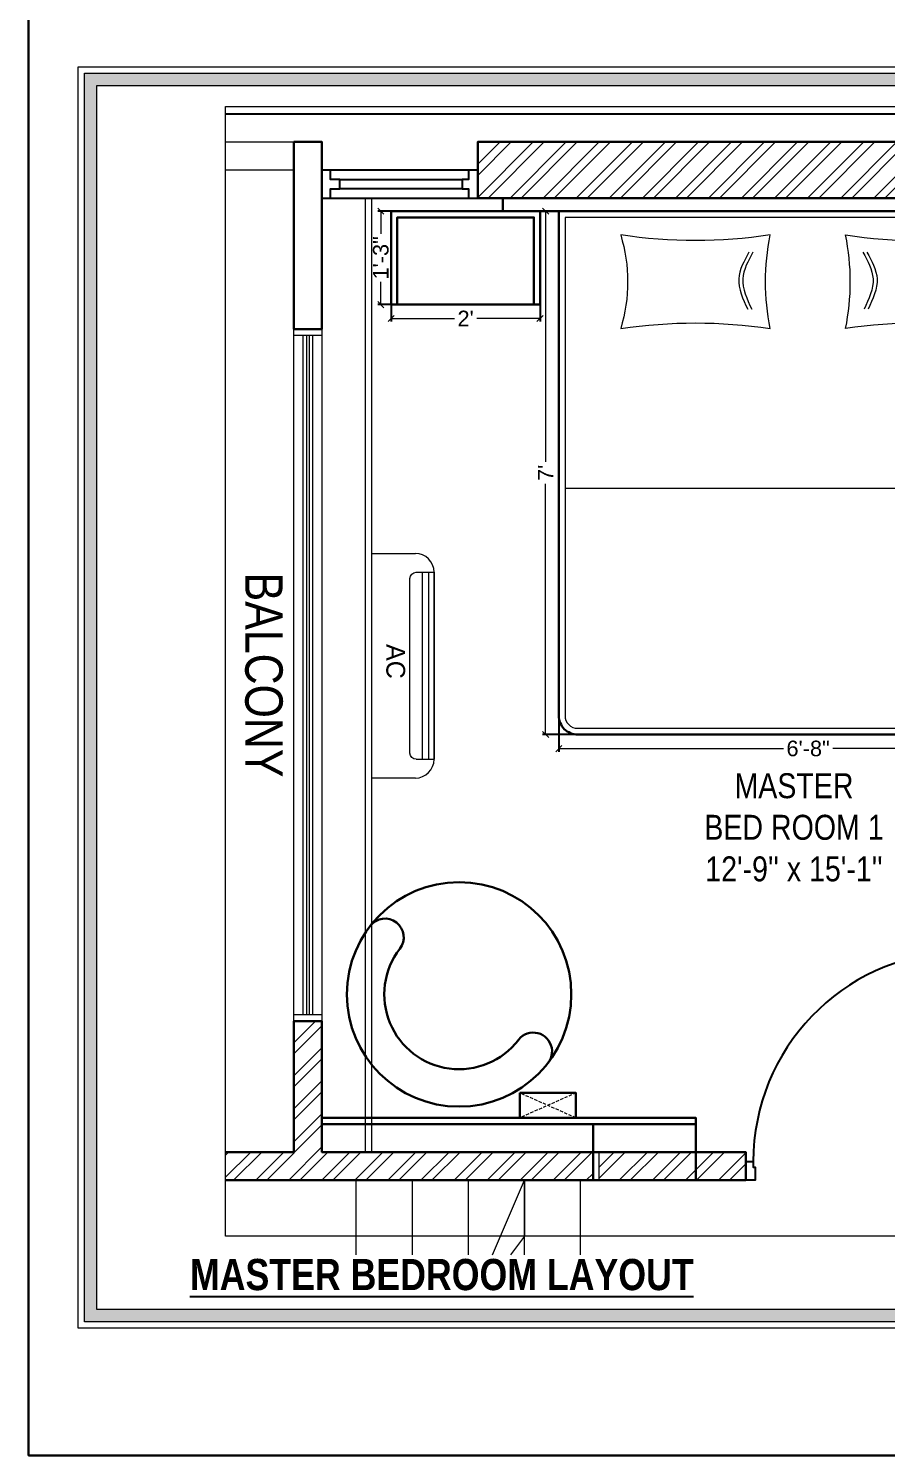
# Model space of a CAD drawing. Header units: millimetres. Extents: x 56222 to 3066687, y -650199 to -121287.
# Drawn here: x 131001.4 to 131139, y -184264.6 to -184035.8 of the extents above; entities that cross this region are included whole.
import ezdxf

# ---------------------------------------------------------------- set-up
doc = ezdxf.new("R2010")
doc.units = ezdxf.units.MM
doc.header["$MEASUREMENT"] = 0
doc.header["$PDMODE"] = 35
for name, pattern in [('ACAD_ISO02W100', [15, 12, -3]), ('DASHED', [0.75, 0.5, -0.25]), ('DASHED2', [0.375, 0.25, -0.125]), ('DASHEDX2', [1.5, 1, -0.5])]:
    doc.linetypes.add(name, pattern=pattern)
doc.layers.get('Defpoints').update_dxf_attribs({"color": 220})
for name, color, linetype in [('AR DOOR', 40, 'Continuous'), ('AR ELE-5', 134, 'Continuous'), ('AR HATCH-7', 7, 'Continuous')]:
    doc.layers.add(name, color=color, linetype=linetype)
for name, color, linetype, lineweight in [('COLUMN', 1, 'Continuous', 30), ('dim05', 1, 'Continuous', 13), ('Dimension', 10, 'DASHEDX2', 20), ('el', 7, 'Continuous', 20), ('ELEC-wires', 1, 'DASHED2', 13), ('Electrical', 84, 'Continuous', 30), ('ELEVATION', 250, 'Continuous', 9), ('FIRST FLOOR', 7, 'Continuous', 9), ('FIRST FLOOR ( DW_RAIL )', 7, 'Continuous', 9), ('FIRST FLOOR ( TEXT )', 7, 'Continuous', 9), ('FIRST FLOOR_( PLine )_', 251, 'Continuous', 30), ('FIRST FLOOR_( STAIR )', 251, 'Continuous', 9), ('FURNITURE', 32, 'Continuous', 9), ('Labelling', 1, 'Continuous', 25), ('Text', 7, 'Continuous', 15), ('TILE', 14, 'Continuous', 9), ('wall', 7, 'Continuous', 30), ('XX~SLAB ( BEAM )~ ( DIM )', 7, 'Continuous', 9)]:
    doc.layers.add(name, color=color, linetype=linetype, lineweight=lineweight)
doc.layers.add('XX~SLAB ( PLINE )', color=251, linetype='Continuous', plot=False)
doc.styles.add('Arial', font='arial.ttf')
doc.styles.add('KATHA', font='swissc.ttf')
doc.styles.get("Standard").update_dxf_attribs({"font": 'arial.ttf', "height": 6})
doc.styles.add('style4', font='ARIALN.TTF')
doc.styles.add('TEXT', font='eurr____.ttf')
doc.dimstyles.new('ISO-25', dxfattribs={"dimtxt": 2.5, "dimasz": 1, "dimexe": 0.5, "dimexo": 1, "dimtad": 0, "dimdec": 1, "dimlunit": 4, "dimtxsty": 'Standard', "dimblk": 'OBLIQUE', "dimcen": 2.5, "dimclrd": 1, "dimclre": 1, "dimclrt": 5, "dimadec": 0, "dimazin": 0, "dimtfac": 1, "dimtdec": 1, "dimtmove": 0, "dimatfit": 3, "dimfxl": 1, "dimlwd": -1, "dimarcsym": 0})

# ---------------------------------------------------------------- blocks, each defined once
blk = doc.blocks.new('*U18')
for points in [[(0, 0), (0, 1120), (-30, 1120), (-30, 0)], [(40, 0), (0, 0), (0, -30), (-10, -30), (-10, -100), (40, -100)], [(-1160, 0), (-1120, 0), (-1120, -30), (-1110, -30), (-1110, -100), (-1160, -100)]]:
    blk.add_lwpolyline(points, close=True)
at = {"layer": 'AR ELE-5', "linetype": 'ByBlock', "ltscale": 15}
blk.add_arc((1.6, -0.7), 1121.6, 92.37301, 179.96526, dxfattribs=at)
blk = doc.blocks.new('6616')
at = {"color": 242, "linetype": 'DASHED', "true_color": 0xcd2027}
for p, q in [((386784.79, -36915.77), (386775.78, -36911.78)), ((386784.79, -36911.78), (386775.78, -36915.77))]:
    blk.add_line(p, q, dxfattribs=at)
at = {"layer": 'ELEC-wires', "color": 5, "linetype": 'ByBlock', "lineweight": 30, "ltscale": 4}
blk.add_lwpolyline([(386775.78, -36911.78), (386784.79, -36911.78), (386784.79, -36915.77), (386775.78, -36915.77)], close=True, dxfattribs=at)
blk = doc.blocks.new('ac paln')
at = {"layer": 'Electrical', "lineweight": 15}
for p, q in [((389238.69, -37646.36), (389238.69, -37610.34)), ((389238.69, -37610.34), (389245.67, -37610.34)), ((389244.81, -37642.35), (389244.81, -37614.35)), ((389245.81, -37613.35), (389248.68, -37613.35)), ((389246.82, -37643.35), (389246.82, -37613.35)), ((389247.82, -37643.35), (389247.82, -37613.35)), ((389248.68, -37613.35), (389248.68, -37643.35)), ((389248.68, -37643.35), (389248.68, -37613.35)), ((389245.81, -37643.35), (389248.68, -37643.35)), ((389248.68, -37643.35), (389248.68, -37643.35)), ((389245.67, -37646.36), (389238.69, -37646.36))]:
    blk.add_line(p, q, dxfattribs=at)
for centre, start, end in [((389245.67, -37613.35), 0, 90), ((389245.67, -37643.35), 270, 0)]:
    blk.add_arc(centre, 3.01, start, end, dxfattribs=at)
at = {"layer": 'Electrical', "lineweight": 15, "extrusion": (0, 0, -1)}
for centre, start_param, end_param in [((389245.81, -37614.35), -0.785398, 0.785398), ((389245.81, -37642.35), 3.926991, 5.497787)]:
    blk.add_ellipse(centre, major_axis=(-0.71, 0.71), ratio=1, start_param=start_param, end_param=end_param, dxfattribs=at)
at = {"layer": 'Text', "style": 'TEXT'}
blk.add_text('AC', height=3, rotation=270, dxfattribs=at).set_placement((389241.02, -37624.87))
blk = doc.blocks.new('_Oblique')
at = {"layer": 'wall', "color": 0, "lineweight": -2}
blk.add_line((-0.5, -0.5), (0.5, 0.5), dxfattribs=at)
blk = doc.blocks.new('*D321')
at = {"layer": 'Defpoints', "color": 0, "lineweight": 30, "transparency": 16777216}
for p in [(131086.45, -184141.05), (131166.45, -184141.05), (131166.45, -184151.22)]:
    blk.add_point(p, dxfattribs=at)
at = {"layer": 'dim05', "color": 1, "linetype": 'Continuous', "lineweight": -2, "transparency": 16777216}
for p, q in [((131086.45, -184142.05), (131086.45, -184151.72)), ((131166.45, -184142.05), (131166.45, -184151.72))]:
    blk.add_line(p, q, dxfattribs=at)
at = {"layer": 'dim05', "color": 1, "linetype": 'Continuous', "transparency": 16777216}
for p, q in [((131086.45, -184151.22), (131122.5, -184151.22)), ((131166.45, -184151.22), (131130.41, -184151.22))]:
    blk.add_line(p, q, dxfattribs=at)
at = {"layer": 'dim05', "color": 1, "transparency": 16777216, "rotation": 180}
blk.add_blockref('_Oblique', (131086.45, -184151.22), dxfattribs=at)
at = {"layer": 'dim05', "color": 1, "transparency": 16777216}
blk.add_blockref('_Oblique', (131166.45, -184151.22), dxfattribs=at)
at = {"layer": 'dim05', "color": 5, "lineweight": 25, "transparency": 16777216, "insert": (131126.45, -184151.22), "char_height": 2.5, "attachment_point": 5, "style": 'Arial'}
blk.add_mtext('6\'-8"', dxfattribs=at)
blk = doc.blocks.new('*D323')
at = {"layer": 'Defpoints', "color": 0, "lineweight": 30, "transparency": 16777216}
for p in [(131084.34, -184065.04), (131092.6, -184065.04), (131092.6, -184148.97)]:
    blk.add_point(p, dxfattribs=at)
at = {"layer": 'dim05', "color": 1, "linetype": 'Continuous', "lineweight": -2, "transparency": 16777216}
for p, q in [((131091.6, -184065.04), (131083.84, -184065.04)), ((131091.6, -184148.97), (131083.84, -184148.97))]:
    blk.add_line(p, q, dxfattribs=at)
at = {"layer": 'dim05', "color": 1, "linetype": 'Continuous', "transparency": 16777216}
for p, q in [((131084.34, -184065.04), (131084.34, -184105.24)), ((131084.34, -184148.97), (131084.34, -184108.77))]:
    blk.add_line(p, q, dxfattribs=at)
at = {"layer": 'dim05', "color": 1, "transparency": 16777216}
for p, rotation in [((131084.34, -184065.04), 90), ((131084.34, -184148.97), 270)]:
    blk.add_blockref('_Oblique', p, dxfattribs=dict(at, rotation=rotation))
at = {"layer": 'dim05', "color": 5, "lineweight": 25, "transparency": 16777216, "insert": (131084.34, -184107), "char_height": 2.5, "attachment_point": 5, "rotation": 90, "style": 'Arial'}
blk.add_mtext("7'", dxfattribs=at)
blk = doc.blocks.new('*D324')
at = {"layer": 'Defpoints', "color": 0, "lineweight": 30, "transparency": 16777216}
for p in [(131059.55, -184078.69), (131083.45, -184078.69), (131083.45, -184082.25)]:
    blk.add_point(p, dxfattribs=at)
at = {"layer": 'dim05', "color": 1, "linetype": 'Continuous', "lineweight": -2, "transparency": 16777216}
for p, q in [((131059.55, -184079.69), (131059.55, -184082.75)), ((131083.45, -184079.69), (131083.45, -184082.75))]:
    blk.add_line(p, q, dxfattribs=at)
at = {"layer": 'dim05', "color": 1, "linetype": 'Continuous', "transparency": 16777216}
for p, q in [((131059.55, -184082.25), (131069.7, -184082.25)), ((131083.45, -184082.25), (131073.3, -184082.25))]:
    blk.add_line(p, q, dxfattribs=at)
at = {"layer": 'dim05', "color": 1, "transparency": 16777216, "rotation": 180}
blk.add_blockref('_Oblique', (131059.55, -184082.25), dxfattribs=at)
at = {"layer": 'dim05', "color": 1, "transparency": 16777216}
blk.add_blockref('_Oblique', (131083.45, -184082.25), dxfattribs=at)
at = {"layer": 'dim05', "color": 5, "lineweight": 25, "transparency": 16777216, "insert": (131071.5, -184082.25), "char_height": 2.5, "attachment_point": 5, "style": 'Arial'}
blk.add_mtext("2'", dxfattribs=at)
blk = doc.blocks.new('*D325')
at = {"layer": 'Defpoints', "color": 0, "lineweight": 30, "transparency": 16777216}
for p in [(131057.9, -184065.04), (131061.82, -184065.04), (131061.82, -184080.03)]:
    blk.add_point(p, dxfattribs=at)
at = {"layer": 'dim05', "color": 1, "linetype": 'Continuous', "lineweight": -2, "transparency": 16777216}
for p, q in [((131060.82, -184065.04), (131057.4, -184065.04)), ((131060.82, -184080.03), (131057.4, -184080.03))]:
    blk.add_line(p, q, dxfattribs=at)
at = {"layer": 'dim05', "color": 1, "linetype": 'Continuous', "transparency": 16777216}
for p, q in [((131057.9, -184065.04), (131057.9, -184068.7)), ((131057.9, -184080.03), (131057.9, -184076.36))]:
    blk.add_line(p, q, dxfattribs=at)
at = {"layer": 'dim05', "color": 1, "transparency": 16777216}
for p, rotation in [((131057.9, -184065.04), 90), ((131057.9, -184080.03), 270)]:
    blk.add_blockref('_Oblique', p, dxfattribs=dict(at, rotation=rotation))
at = {"layer": 'dim05', "color": 5, "lineweight": 25, "transparency": 16777216, "insert": (131057.9, -184072.53), "char_height": 2.5, "attachment_point": 5, "rotation": 90, "style": 'Arial'}
blk.add_mtext('1\'-3"', dxfattribs=at)

msp = doc.modelspace()

# ---------------------------------------------------------------- hatches: boundary and pattern name
at = {"layer": 'AR HATCH-7', "lineweight": 9, "true_color": 0x939598}
h = msp.add_hatch(dxfattribs=at)
h.set_pattern_fill('ANSI32', color=252, scale=10)
h.set_pattern_definition([(45, (0, -836.1588), (-2.65165043, 2.65165043), []), (45, (1.7678, -836.1588), (-2.65165043, 2.65165043), [])])
h.paths.add_polyline_path([(131233.953, -184199.44), (131229.453, -184199.44), (131229.453, -184213.94), (131229.453, -184215.94), (131152.453, -184215.94), (131152.453, -184229.43), (131156.953, -184229.43), (131156.953, -184220.44), (131229.453, -184220.44), (131229.453, -184229.43), (131233.953, -184229.43), (131233.953, -184220.44)])
h.paths.add_polyline_path([(131152.953, -184053.94), (131073.453, -184053.94), (131073.453, -184062.94), (131152.953, -184062.94)])
h.paths.add_polyline_path([(131233.953, -184053.94), (131229.453, -184053.94), (131167.953, -184053.94), (131167.953, -184062.94), (131184.696, -184062.94), (131229.453, -184062.94), (131229.453, -184152.94), (131229.453, -184155.94), (131231.953, -184155.94), (131233.953, -184155.94)])
h.paths.add_polyline_path([(131233.953, -184184.44), (131233.953, -184183.94), (131229.453, -184183.94), (131229.453, -184199.44), (131233.953, -184199.44)])
h.paths.add_polyline_path([(131048.453, -184194.94), (131043.953, -184194.94), (131043.953, -184215.94), (131032.976, -184215.94), (131032.976, -184220.44), (131091.953, -184220.44), (131091.953, -184215.94), (131048.453, -184215.94)])
h.paths.add_polyline_path([(131108.453, -184215.94), (131092.953, -184215.94), (131092.953, -184220.44), (131108.453, -184220.44)])
h.paths.add_polyline_path([(131116.453, -184215.94), (131108.453, -184215.94), (131108.453, -184220.44), (131116.453, -184220.44), (131116.453, -184217.44)])
at = {"layer": 'Dimension', "linetype": 'Continuous', "true_color": 0xd39e00}
h = msp.add_hatch(color=42, dxfattribs=at)
h.paths.add_polyline_path([(131010.348, -184042.902), (131010.348, -184243.171), (131294.872, -184243.171), (131294.872, -184042.902)])
h.paths.add_polyline_path([(131012.344, -184044.899), (131292.875, -184044.899), (131292.875, -184241.175), (131012.344, -184241.175)], flags=16)

# ---------------------------------------------------------------- linework, layer by layer
at = {"layer": 'COLUMN'}
msp.add_lwpolyline([(131108.453, -184211.44), (131108.453, -184220.44), (131091.953, -184220.44), (131091.953, -184211.44)], close=True, dxfattribs=at)
at = {"layer": 'Dimension', "color": 42, "linetype": 'Continuous', "true_color": 0xd39e00}
for points in [[(131009.349, -184041.903), (131295.87, -184041.903), (131295.87, -184244.17), (131009.349, -184244.17)], [(131010.348, -184042.902), (131294.872, -184042.902), (131294.872, -184243.171), (131010.348, -184243.171)], [(131012.344, -184044.899), (131292.875, -184044.899), (131292.875, -184241.175), (131012.344, -184241.175)]]:
    msp.add_lwpolyline(points, close=True, dxfattribs=at)
at = {"layer": 'ELEVATION', "lineweight": 0}
msp.add_lwpolyline([(131239.075, -184048.268), (131239.075, -184229.43), (131032.976, -184229.43), (131032.976, -184048.268)], close=True, dxfattribs=at)
at = {"layer": 'FIRST FLOOR'}
for p, q in [((131043.953, -184215.94), (131043.953, -184053.94)), ((131073.453, -184053.94), (131073.453, -184062.94)), ((131048.453, -184062.94), (131229.453, -184062.94)), ((131048.453, -184083.94), (131048.453, -184062.94)), ((131048.453, -184083.94), (131043.953, -184083.94)), ((131048.453, -184194.94), (131043.953, -184194.94)), ((131048.453, -184215.94), (131048.453, -184194.94)), ((131032.976, -184215.94), (131043.953, -184215.94)), ((131048.453, -184215.94), (131092.953, -184215.94)), ((131092.953, -184220.44), (131092.953, -184215.94)), ((131032.976, -184220.44), (131116.453, -184220.44))]:
    msp.add_line(p, q, dxfattribs=at)
at = {"layer": 'FIRST FLOOR', "ltscale": 0.7}
msp.add_lwpolyline([(131032.976, -184049.44), (131239.075, -184049.44)], dxfattribs=at)
at = {"layer": 'FIRST FLOOR'}
msp.add_lwpolyline([(131032.976, -184053.94), (131043.953, -184053.94), (131043.953, -184058.44), (131032.976, -184058.44)], dxfattribs=at)
at = {"layer": 'FIRST FLOOR', "color": 1, "linetype": 'ACAD_ISO02W100', "ltscale": 0.7}
msp.add_lwpolyline([(131032.976, -184053.94), (131043.953, -184053.94)], dxfattribs=at)
at = {"layer": 'FIRST FLOOR ( DW_RAIL )'}
for points in [[(131043.953, -184084.94), (131048.453, -184084.94)], [(131048.453, -184193.94), (131043.953, -184193.94)]]:
    msp.add_lwpolyline(points, dxfattribs=at)
for points in [[(131045.953, -184084.94), (131045.953, -184193.94), (131045.453, -184193.94), (131045.453, -184084.94)], [(131046.953, -184084.94), (131046.953, -184193.94), (131046.453, -184193.94), (131046.453, -184084.94)]]:
    msp.add_lwpolyline(points, close=True, dxfattribs=at)
at = {"layer": 'FIRST FLOOR_( PLine )_'}
msp.add_lwpolyline([(131048.453, -184062.94), (131048.453, -184083.94), (131043.953, -184083.94), (131043.953, -184053.94), (131048.453, -184053.94), (131048.453, -184053.94), (131048.453, -184053.94), (131048.453, -184062.94)], close=True, dxfattribs=at)
for points in [[(131229.453, -184053.94), (131073.453, -184053.94), (131073.453, -184062.94), (131229.453, -184062.94)], [(131032.976, -184220.44), (131116.453, -184220.44), (131116.453, -184215.94), (131048.453, -184215.94), (131048.453, -184194.94), (131043.953, -184194.94), (131043.953, -184215.94), (131032.976, -184215.94)]]:
    msp.add_lwpolyline(points, dxfattribs=at)
at = {"layer": 'FIRST FLOOR_( STAIR )'}
for p, q in [((131053.953, -184232.43), (131053.953, -184220.44)), ((131062.953, -184232.43), (131062.953, -184220.44)), ((131071.953, -184232.43), (131071.953, -184220.44)), ((131080.953, -184232.43), (131080.953, -184220.44)), ((131089.953, -184232.43), (131089.953, -184220.44))]:
    msp.add_line(p, q, dxfattribs=at)
msp.add_lwpolyline([(131075.814, -184232.43), (131080.953, -184220.44), (131080.953, -184229.44), (131078.71, -184232.43)], dxfattribs=at)
at = {"layer": 'FURNITURE', "lineweight": 15}
for p, q in [((131055.453, -184215.94), (131055.453, -184062.94)), ((131056.453, -184215.94), (131056.453, -184062.94))]:
    msp.add_line(p, q, dxfattribs=at)
at = {"layer": 'FURNITURE'}
msp.add_line((131087.453, -184109.466), (131142.646, -184109.466), dxfattribs=at)
at = {"layer": 'FURNITURE', "lineweight": 30}
for points in [[(131077.453, -184065.039), (131178.453, -184065.039), (131178.453, -184062.94), (131077.453, -184062.94)], [(131059.545, -184065.039), (131083.453, -184065.039), (131083.453, -184080.026), (131059.545, -184080.026)], [(131108.453, -184211.44), (131048.453, -184211.44), (131048.453, -184210.44), (131108.453, -184210.44)]]:
    msp.add_lwpolyline(points, close=True, dxfattribs=at)
msp.add_lwpolyline([(131089.453, -184148.97), (131163.453, -184148.97, 0.4142136), (131166.453, -184145.97), (131166.453, -184065.039), (131086.453, -184065.039), (131086.453, -184145.97, 0.4142136)], format="xyb", close=True, dxfattribs=at)
msp.add_lwpolyline([(131060.545, -184080.026), (131060.545, -184066.039), (131082.453, -184066.039), (131082.453, -184080.026)], dxfattribs=at)
at = {"layer": 'FURNITURE'}
msp.add_lwpolyline([(131089.453, -184147.97), (131163.453, -184147.97, 0.4142136), (131165.453, -184145.97), (131165.453, -184066.039), (131087.453, -184066.039), (131087.453, -184145.97, 0.4142136)], format="xyb", close=True, dxfattribs=at)
at = {"layer": 'FURNITURE', "elevation": -0.005}
for points in [[(131120.381, -184083.86, -0.1005861), (131120.381, -184068.86, -0.0757258), (131096.381, -184068.86, -0.1489672), (131096.381, -184083.86, -0.0741156)], [(131132.462, -184083.86, 0.1005861), (131132.462, -184068.86, 0.0757258), (131156.462, -184068.86, 0.1489672), (131156.462, -184083.86, 0.0741156)]]:
    msp.add_lwpolyline(points, format="xyb", close=True, dxfattribs=at)
at = {"layer": 'FURNITURE', "lineweight": 30}
msp.add_circle((131070.456, -184190.641), 18, dxfattribs=at)
msp.add_circle((131070.456, -184190.641), 18, dxfattribs=at)
for centre, radius, start, end in [((131058.568, -184181.494), 3, 322.42564, 142.42564), ((131070.456, -184190.641), 12, 142.42564, 322.42564), ((131082.345, -184199.788), 3.022, 314.8302, 148.62102)]:
    msp.add_arc(centre, radius, start, end, dxfattribs=at)
at = {"layer": 'FURNITURE'}
for points in [[(131116.959, -184071.598, -0.005), (131116.187, -184073.015, -0.005), (131114.556, -184076.009, -0.005), (131115.997, -184079.125, -0.005), (131116.755, -184080.767, -0.005)], [(131117.603, -184071.598, -0.005), (131116.831, -184073.015, -0.005), (131115.201, -184076.009, -0.005), (131116.641, -184079.125, -0.005), (131117.4, -184080.767, -0.005)], [(131135.24, -184071.598, -0.005), (131136.012, -184073.015, -0.005), (131137.643, -184076.009, -0.005), (131136.202, -184079.125, -0.005), (131135.443, -184080.767, -0.005)], [(131135.885, -184071.598, -0.005), (131136.657, -184073.015, -0.005), (131138.287, -184076.009, -0.005), (131136.847, -184079.125, -0.005), (131136.088, -184080.767, -0.005)]]:
    msp.add_open_spline(points, degree=3, knots=[0, 0, 0, 0, 4.5779171, 9.671137, 9.671137, 9.671137, 9.671137], dxfattribs=at)
at = {"layer": 'TILE', "color": 242, "lineweight": 30, "true_color": 0xcd2027}
msp.add_line((131116.453, -184215.94), (131108.453, -184215.94), dxfattribs=at)
msp.add_lwpolyline([(131001.376, -183835.746), (132066.755, -183835.746), (132066.755, -184264.583), (131001.376, -184264.583)], close=True, dxfattribs=at)
at = {"layer": 'XX~SLAB ( BEAM )~ ( DIM )'}
msp.add_lwpolyline([(131048.453, -184083.94), (131048.453, -184194.94), (131043.953, -184194.94), (131043.953, -184083.94)], close=True, dxfattribs=at)
at = {"layer": 'XX~SLAB ( PLINE )'}
msp.add_lwpolyline([(131032.976, -184049.44), (131239.075, -184049.44)], dxfattribs=at)
msp.add_lwpolyline([(131073.453, -184058.44), (131071.953, -184058.44), (131071.953, -184059.94), (131070.922, -184059.94), (131070.922, -184061.44), (131051.3, -184061.44), (131051.3, -184059.94), (131049.8, -184059.94), (131049.8, -184058.44), (131048.453, -184058.44), (131048.453, -184062.94), (131049.8, -184062.94), (131049.8, -184061.44), (131051.3, -184061.44), (131051.3, -184059.94), (131070.922, -184059.94), (131070.922, -184061.44), (131071.953, -184061.44), (131071.953, -184062.94), (131073.453, -184062.94), (131073.453, -184058.44), (131048.453, -184058.44), (131048.453, -184062.94), (131073.453, -184062.94)], close=True, dxfattribs=at)

# ---------------------------------------------------------------- block references
at = {"layer": 'AR DOOR', "linetype": 'ByBlock', "lineweight": -2, "extrusion": (0, 0, -1), "xscale": -0.02999999999996949, "yscale": 0.02999999999996949, "zscale": -0.02999999999996949}
msp.add_blockref('*U18', (-131151.253, -184217.44), dxfattribs=at)
at = {"layer": 'dim05', "color": 27, "lineweight": 25, "true_color": 0x7d5120}
msp.add_blockref('ac paln', (-258182.235, -146509.59), dxfattribs=at)
at = {"layer": 'el', "color": 1}
msp.add_blockref('6616', (-255695.602, -147294.669), dxfattribs=at)

# ---------------------------------------------------------------- texts
at = {"layer": 'FIRST FLOOR ( TEXT )', "insert": (131039.103, -184139.428), "char_height": 6, "attachment_point": 5, "rotation": 270, "style": 'KATHA'}
msp.add_mtext('BALCONY', dxfattribs=at)
at = {"layer": 'FIRST FLOOR ( TEXT )', "insert": (131124.182, -184163.875), "char_height": 4, "attachment_point": 5, "style": 'KATHA'}
msp.add_mtext("MASTER \\PBED ROOM 1\\P12'-9'' x 15'-1''", dxfattribs=at)
at = {"layer": 'Labelling', "color": 251, "true_color": 0x636466, "insert": (131067.684, -184235.605), "char_height": 5, "attachment_point": 5, "style": 'style4'}
msp.add_mtext_dynamic_manual_height_columns('{\\fArial Narrow|b1|i0|c0|p34;\\LMASTER BEDROOM LAYOUT}', width=103.58959, gutter_width=1, heights=[0], dxfattribs=at)

# ---------------------------------------------------------------- dimensions: what is measured, and where the dimension line sits
at = {"layer": 'dim05', "color": 27, "lineweight": 25, "true_color": 0x7d5120}
for base, p1, p2, picture, middle in [((131057.903, -184065.039), (131061.821, -184080.026), (131061.821, -184065.039), '*D325', (131057.903, -184072.532)), ((131084.335, -184065.039), (131092.599, -184148.97), (131092.599, -184065.039), '*D323', (131084.335, -184107.004))]:
    dim = msp.add_linear_dim(base=base, p1=p1, p2=p2, angle=90, dimstyle='ISO-25', override={"dimtxsty": 'Arial', "dimtmove": 1}, dxfattribs=at)
    dim.commit()
    dim.dimension.update_dxf_attribs({"geometry": picture, "text_midpoint": middle})
for base, p1, p2, picture, middle in [((131083.453, -184082.247), (131059.545, -184078.69), (131083.453, -184078.69), '*D324', (131071.499, -184082.247)), ((131166.453, -184151.216), (131086.453, -184141.052), (131166.453, -184141.052), '*D321', (131126.453, -184151.216))]:
    dim = msp.add_linear_dim(base=base, p1=p1, p2=p2, dimstyle='ISO-25', override={"dimtxsty": 'Arial', "dimtmove": 1}, dxfattribs=at)
    dim.commit()
    dim.dimension.update_dxf_attribs({"geometry": picture, "text_midpoint": middle})

doc.saveas('drawing.dxf')
